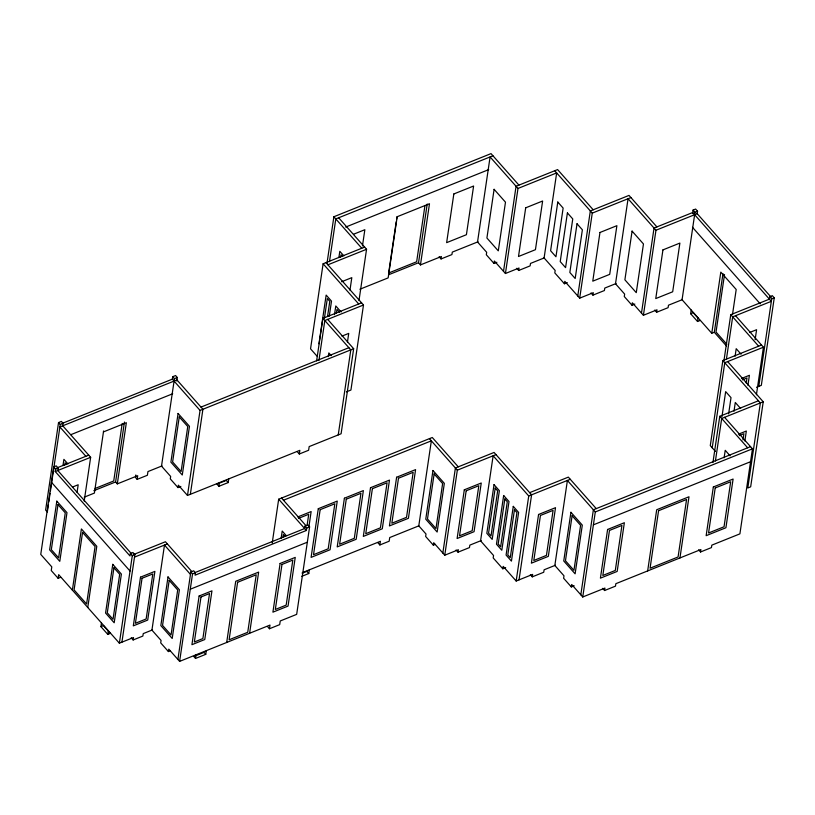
<?xml version="1.0" encoding="UTF-8"?>
<svg xmlns="http://www.w3.org/2000/svg" width="815" height="815" viewBox="0 0 815 815"><rect width="100%" height="100%" fill="white"/><g stroke="black" fill="none" stroke-linecap="round" stroke-linejoin="round"><path stroke-width="1.22" d="M84.19 501.082L90.648 457.307L62.745 425.797L63.112 423.352L61.4 421.416L58.537 422.567L45.62 510.058L47.321 511.993L48.431 504.485M131.724 554.006L57.784 470.51L58.14 468.065L56.215 465.885L53.668 466.913L40.75 554.404L51.793 566.873L51.253 570.541L58.13 578.304L60.677 577.285M48.798 502.04L50.092 493.238M50.449 490.844L60.249 424.503L58.537 422.567M121.924 642.169L134.852 554.679L132.927 552.509L130.38 553.528L130.013 555.973L55.237 471.528L55.593 469.083L53.668 466.913M62.979 465.579L63.896 459.334L67.961 463.929M64.701 465.304L65.068 462.798L66.616 464.55M58.13 578.304L58.67 574.636L119.377 643.188L133.497 637.524L133.13 639.969L142.87 636.057L143.236 633.612L152.487 629.893M77.089 492.26L78.189 484.762L72.657 486.993M72.372 590.101L81.398 528.935L96.791 546.315L87.765 607.491M103.597 430.962L94.397 493.085L84.2 497.181M122.209 423.474L113.723 480.982L95.1 488.46M162.032 465.915L147.943 471.579L147.393 475.257L137.165 479.363L137.704 475.695L117.309 483.886L115.598 481.95L124.451 422.027M117.309 483.886L126.345 422.71L103.424 431.919M100.917 626.633L103.464 625.604L110.341 633.367L107.794 634.396L100.917 626.633L101.457 622.955M107.794 634.396L108.334 630.718M135.81 474.982L135.453 477.427L137.165 479.363M119.377 643.188L132.295 555.698L130.38 553.528M327.681 319.388L353.659 348.718L341.098 433.763L309.17 446.589L308.62 450.257L299.309 454.006L299.849 450.328L187.491 495.459L200.052 410.414L172.362 379.148L172.729 376.703L175.592 375.552L177.303 377.488L176.774 381.023M172.729 376.703L174.441 378.639L161.513 466.129L170.661 476.449L170.294 478.894L177.996 487.584L180.859 486.433M177.996 487.584L178.353 485.139L187.491 495.459M190.353 494.308L202.915 409.262L176.937 379.933L59.882 426.948L85.86 456.288M170.315 650.808L168.41 651.572L168.766 649.127L179.616 661.383L269.999 625.074L269.459 628.752L279.688 624.636L280.238 620.969L296.67 614.367L309.598 526.877L307.887 524.942L305.024 526.093L304.657 528.538L195.671 572.313M177.904 659.447L190.832 571.957L193.695 570.806L195.406 572.741L195.04 575.186L306.369 530.473L306.725 528.018L305.024 526.093M179.616 661.383L192.544 573.892L190.832 571.957M228.75 478.884L228.2 482.562L218.889 486.3L219.429 482.633M206.297 650.665L205.757 654.333L195.518 658.449L196.058 654.781M226.692 642.475L235.718 581.299L258.64 572.099L249.604 633.265M272.22 542.973L278.679 499.208L432.286 437.502L458.264 466.842M281.104 538.542L282.214 531.044L286.279 535.638M364.641 247.098L323.107 263.785L310.546 348.83L317.035 356.155M283.019 537.014L283.386 534.508L284.934 536.26M327.009 263.225L333.875 216.749L491.027 153.617L518.931 185.127M329.484 261.666L335.8 218.919L492.953 155.787M318.96 343.777L326.153 295.081L331.501 301.122L329.291 316.108M316.617 360.882L322.893 318.359L361.565 302.834M324.37 318.553L327.324 298.545L329.79 301.326L327.569 316.332M318.91 360.556L324.818 320.539L363.49 305.004L325.969 262.634M338.887 257.55L339.814 251.305L343.879 255.89M340.609 257.275L340.986 254.769L342.524 256.511M328.282 356.664L328.832 352.915L331.267 355.676M334.486 314.682L335.78 305.951L341.128 311.982M336.391 313.164L336.952 309.415L339.407 312.196M307.061 525.522L308.732 514.265L298.565 518.35M308.936 526.551L311.147 511.565L297.76 516.944M349.971 290.14L351.815 277.65L341.648 281.735M301.774 576.327L308.763 573.526L309.303 569.848M347.445 342.117L348.738 333.386L341.964 336.106M362.461 245.936L364.855 229.698L353.679 234.19M338.235 434.915L350.796 349.869L322.893 318.359M358.987 300.552L366.556 249.278L338.663 217.768M363.49 305.004L350.929 390.049L346.395 391.862M396.222 221.762L388.653 273.015L416.648 261.768L424.961 205.512M396.589 219.266L396.956 216.759M478.059 241.78L452.294 252.12L451.938 254.565L441.037 258.946L441.394 256.501L420.459 264.916L418.533 262.736L427.192 204.066M420.459 264.916L429.485 203.74L397.19 216.719L388.154 277.884L359.873 289.244M283.467 500.227L431.349 440.834L418.788 525.869L389.723 537.554L389.173 541.221L379.861 544.96L380.401 541.292L302.314 572.66M435.251 544.389L433.346 545.164L433.702 542.709L444.766 555.209L458.376 549.738L458.01 552.183L469.471 547.588L469.827 545.133L481.166 540.579M442.84 553.028L455.402 467.993L494.073 452.457L531.594 494.827L519.033 579.873M444.766 555.209L457.327 470.163L429.423 438.653M496.875 262.298L494.012 263.449L494.369 260.994L505.432 273.494L519.043 268.023L518.676 270.478L530.137 265.873L530.494 263.428L544.104 257.958L556.665 172.912L517.994 188.448L505.432 273.494M503.507 271.314L516.068 186.278L557.603 169.591L593.198 209.791M505.687 567.648L502.824 568.799L503.181 566.354L516.17 581.024L532.643 574.402L532.277 576.847L543.737 572.252L544.094 569.797L555.433 565.243M516.17 581.024L528.731 495.978L493.136 455.779L480.575 540.824L493.564 555.494L493.197 557.939L502.824 568.799M567.291 282.611L564.428 283.763L564.785 281.318L579.699 298.158L593.31 292.687L592.943 295.142L604.404 290.537L604.761 288.082L616.099 283.528M577.774 295.977L590.335 210.942L629.007 195.406L656.9 226.916M579.699 298.158L592.261 213.112L554.74 170.743M574.178 585.791L571.315 586.943L571.682 584.498L582.745 596.988L604.934 588.073L604.577 590.529L615.478 586.148L615.845 583.693L700.9 549.534L700.533 551.979L711.444 547.599L711.801 545.154L739.898 533.866L752.459 448.821L724.555 417.321M580.82 594.818L593.371 509.772L750.534 446.651M582.745 596.988L595.296 511.952L567.403 480.443L554.842 565.488L563.98 575.808L563.623 578.253L571.315 586.943M634.844 304.087L631.982 305.228L632.338 302.783L643.412 315.283L657.012 309.812L656.656 312.257L668.106 307.663L668.473 305.207L682.073 299.747L695.001 212.257L693.076 210.076L695.623 209.058L697.548 211.228L697.182 213.683L771.122 297.18M641.486 313.103L654.038 228.057L692.709 212.532L771.336 301.316L732.675 316.852L726.389 359.374M643.412 315.283L655.963 230.238L628.059 198.728L615.508 283.773L624.647 294.093L624.28 296.538L631.982 305.228M692.546 213.622L693.076 210.076M647.66 570.918L656.696 509.742L688.991 496.773L679.955 557.939M700.075 320.458L697.528 321.477L690.651 313.714L691.202 310.046M697.528 321.477L698.068 317.809M722.986 273.575L714.317 332.255L711.77 333.274L720.806 272.108L736.2 289.488L732.512 314.458M724.525 274.543L716.028 332.041L726.868 344.287M761.516 345.03L722.844 360.566L710.283 445.611L715.458 451.449M723.914 360.953L730.749 314.682L769.421 299.146L769.778 296.701L772.325 295.672L774.25 297.852L761.332 385.342L756.514 387.268M712.208 447.781L724.769 362.736L763.441 347.21L735.538 315.7M712.931 462.574L719.767 416.292L758.439 400.766M715.417 460.995L721.693 418.472L763.227 401.785L727.632 361.585M721.978 416.587L725.666 391.608L731.014 397.649L728.62 413.877M735.099 356.186L736.2 348.688L741.08 354.199M724.117 457.796L725.228 450.308L730.097 455.819M733.999 411.218L735.293 402.478L740.641 408.519M746.245 382.999L746.988 377.997L742.384 379.841M747.926 385.281L749.403 375.297L741.497 378.476M755.118 339.692L756.595 329.698L749.82 332.418M742.985 439.978L743.912 433.723L739.317 435.577M744.859 441.017L746.336 431.023L738.431 434.201M756.422 394.735L763.441 347.21M758.785 386.361L771.703 298.871L769.778 296.701M763.227 401.785L750.666 486.83L747.803 487.981L760.364 402.936L722.844 360.566M345.713 227.059L488.684 169.632M327.895 264.804L366.556 249.278M388.541 274.787L418.533 262.736M62.205 423.403L172.362 379.148M60.249 424.503L63.112 423.352M174.441 378.639L177.303 377.488M592.261 213.112L630.932 197.576M70.854 434.67L172.699 393.767M200.989 407.093L348.871 347.699M57.03 467.861L88.723 455.137M200.052 410.414L353.659 348.718M55.593 469.083L58.14 468.065M695.001 212.257L697.548 211.228M55.237 471.528L90.648 457.307M655.963 230.238L697.182 213.683M93.827 490.691L115.598 481.95M690.651 313.714L693.198 312.695L697.783 317.87M133.67 554.506L165.435 541.751L191.871 571.61M132.295 555.698L134.852 554.679M771.703 298.871L774.25 297.852M134.485 557.124L167.36 543.921M192.544 573.892L195.406 572.741M306.725 528.018L309.598 526.877M457.327 470.163L495.999 454.627M190.272 589.225L307.326 542.209M302.171 573.22L306.837 571.346L308.763 573.526M529.668 492.657L568.34 477.121L596.244 508.621M528.731 495.978L570.266 479.291M194.948 656.055L204.045 652.408L205.757 654.333M595.296 511.952L752.459 448.821M593.391 524.84L750.554 461.718M692.485 227.304L760.232 303.822M730.749 314.682L758.643 346.181M714.317 332.255L726.471 345.978M681.727 299.349L711.77 333.274M654.73 310.087L656.656 312.257M517.994 188.448L490.09 156.938L477.529 241.984L486.677 252.304L486.311 254.759L494.012 263.449M719.767 416.292L747.671 447.802M591.018 292.962L592.943 295.142M543.799 257.622L555.168 270.448L554.801 272.903L564.428 283.763M516.751 268.298L518.676 270.478M439.112 256.776L441.037 258.946M698.608 549.809L700.533 551.979M333.875 216.749L361.768 248.249M323.107 263.785L358.702 303.985M602.652 588.349L604.577 590.529M530.351 574.677L532.277 576.847M456.084 550.013L458.01 552.183M418.533 525.573L426.011 534.019L425.644 536.464L433.346 545.164M297.383 451.826L299.309 454.006M377.936 542.79L379.861 544.96M281.542 498.057L306.063 525.746M278.679 499.208L306.369 530.473M228.2 482.562L226.285 480.392L216.963 484.13L218.889 486.3M267.748 626.817L269.459 628.752M190.466 574.402L164.487 545.072L151.936 630.117L161.075 640.437L160.708 642.882L168.41 651.572M51.406 482.246L130.033 571.04M193.807 656.513L195.518 658.449M131.205 637.799L133.13 639.969M56.816 501.164L49.623 549.86L59.79 561.352L66.983 512.655L56.816 501.164M57.987 504.628L51.335 549.656L58.619 557.878L65.271 512.859L57.987 504.628M82.57 532.399L74.084 589.897L86.594 604.017L95.08 546.519L82.57 532.399M112.765 564.347L105.573 613.043L114.192 622.782L121.384 574.086L112.765 564.347M113.937 567.811L107.285 612.839L113.02 619.308L119.673 574.29L113.937 567.811M140.506 577.163L133.314 625.859L147.709 620.072L154.901 571.376L140.506 577.163M142.054 578.263L135.412 623.292L146.15 618.972L152.802 573.954L142.054 578.263M178.088 413.47L170.895 462.166L182.275 475.013L189.467 426.316L178.088 413.47M179.259 416.934L172.617 461.952L181.103 471.549L187.756 426.52L179.259 416.934M168.022 576.918L160.83 625.604L172.209 638.461L179.402 589.765L168.022 576.918M169.194 580.382L162.552 625.4L171.038 634.987L177.69 589.968L169.194 580.382M199.115 596.01L191.922 644.696L204.759 639.541L211.951 590.855L199.115 596.01M200.989 596.977L194.347 642.006L202.884 638.573L209.526 593.554L200.989 596.977M237.603 582.277L229.107 639.775L247.729 632.297L256.216 574.799L237.603 582.277M280.105 563.481L272.913 612.167L288.052 606.085L295.244 557.389L280.105 563.481M281.98 564.449L275.327 609.467L286.177 605.117L292.829 560.088L281.98 564.449M318.288 508.703L311.096 557.389L330.065 549.768L337.257 501.082L318.288 508.703M320.163 509.67L313.52 554.689L328.19 548.801L334.843 503.782L320.163 509.67M344.399 498.21L337.206 546.906L356.175 539.286L363.368 490.589L344.399 498.21M346.273 499.188L339.631 544.206L354.301 538.308L360.953 493.289L346.273 499.188M370.509 487.727L363.317 536.413L382.286 528.792L389.478 480.106L370.509 487.727M372.384 488.694L365.741 533.713L380.411 527.825L387.064 482.806L372.384 488.694M396.62 477.233L389.427 525.93L408.407 518.309L415.589 469.613L396.62 477.233M398.494 478.211L391.852 523.23L406.522 517.331L413.174 472.313L398.494 478.211M453.833 193.96L446.64 242.656L466.414 234.71L473.607 186.024L453.833 193.96M432.959 470.5L425.766 519.196L437.146 532.042L444.338 483.346L432.959 470.5M434.13 473.963L427.478 518.982L435.974 528.578L442.627 483.55L434.13 473.963M494.104 189.325L486.912 238.021L498.291 250.867L505.483 202.181L494.104 189.325M464.305 489.815L457.113 538.511L474.055 531.706L481.247 483.01L464.305 489.815M466.18 490.783L459.538 535.812L472.18 530.728L478.823 485.709L466.18 490.783M525.695 207.815L518.503 256.501L535.435 249.696L542.627 201.01L525.695 207.815M494.033 484.65L486.84 533.346L492.189 539.387L499.381 490.691L494.033 484.65M495.204 488.114L488.562 533.142L491.017 535.924L497.67 490.895L495.204 488.114M503.66 495.52L496.467 544.206L501.816 550.247L509.008 501.551L503.66 495.52M504.831 498.984L498.179 544.002L500.644 546.784L507.287 501.765L504.831 498.984M557.786 202.038L550.604 250.735L555.952 256.776L563.134 208.08L557.786 202.038M513.277 506.38L506.084 555.076L511.433 561.117L518.625 512.421L513.277 506.38M514.448 509.844L507.806 554.872L510.261 557.643L516.914 512.625L514.448 509.844M567.413 212.909L560.221 261.595L565.569 267.636L572.762 218.94L567.413 212.909M577.03 223.768L569.838 272.465L575.186 278.506L582.379 229.81L577.03 223.768M538.572 514.479L531.38 563.175L548.322 556.37L555.514 507.674L538.572 514.479M540.447 515.447L533.805 560.476L546.447 555.392L553.09 510.373L540.447 515.447M599.962 232.479L592.77 281.165L609.712 274.36L616.894 225.674L599.962 232.479M570.928 512.289L563.746 560.975L575.115 573.831L582.307 525.135L570.928 512.289M572.099 515.752L565.457 560.771L573.943 570.357L580.596 525.339L572.099 515.752M632.083 231.114L624.891 279.81L636.27 292.656L643.463 243.96L632.083 231.114M607.603 529.465L600.411 578.161L617.169 571.427L624.361 522.731L607.603 529.465M609.477 530.433L602.825 575.461L615.294 570.449L621.937 525.431L609.477 530.433M662.941 249.889L655.759 298.575L672.691 291.78L679.883 243.084L662.941 249.889M658.571 510.72L650.075 568.218L678.08 556.971L686.566 499.473L658.571 510.72M713.329 486.993L706.147 535.689L725.92 527.743L733.103 479.047L713.329 486.993M715.213 487.971L708.561 532.99L724.036 526.775L730.688 481.747L715.213 487.971"/></g></svg>
